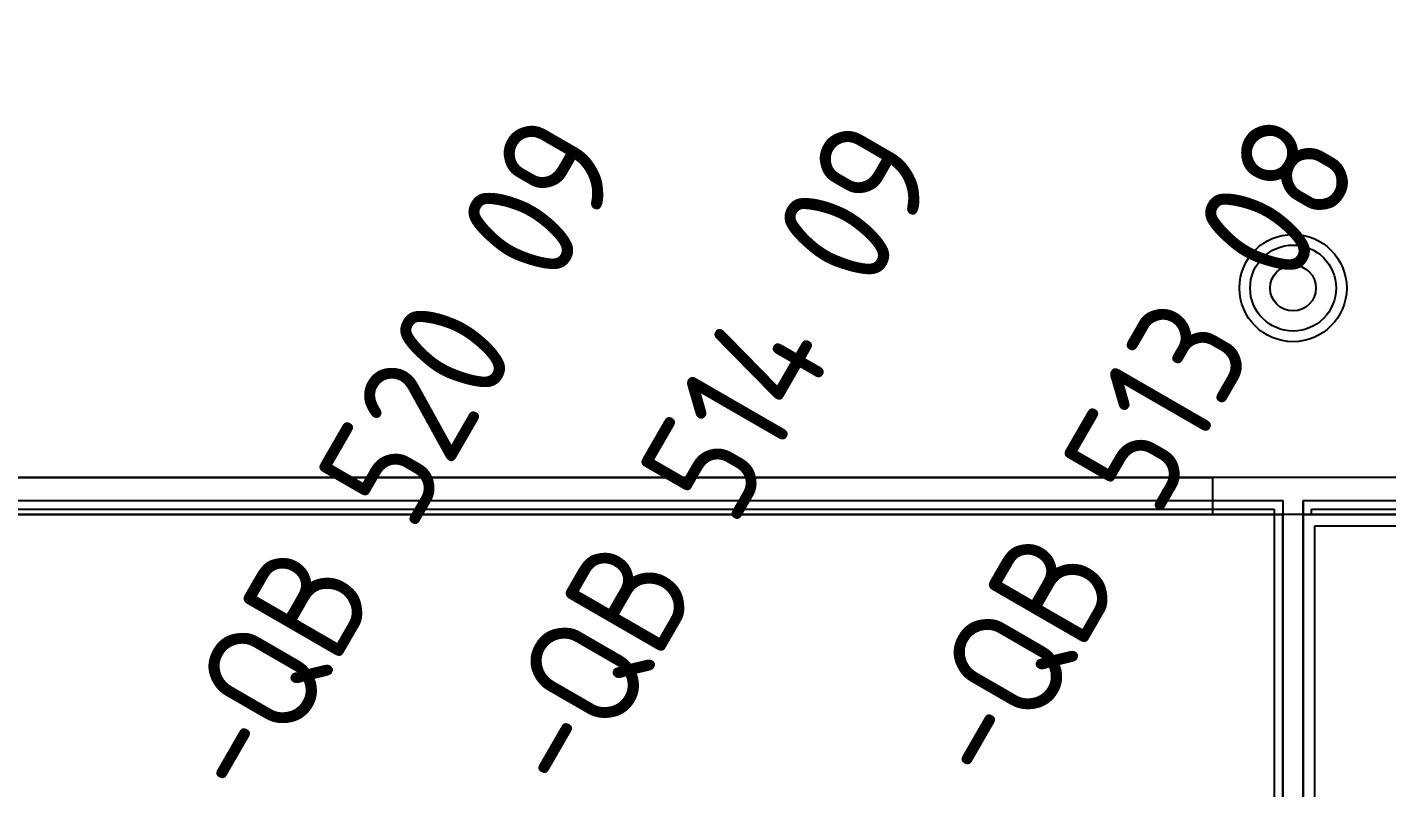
# Model space of a CAD drawing. Header units: millimetres. Extents: x 37984 to 70752, y 14140 to 37584.
# Drawn here: x 39669.9 to 39907.3, y 16713.8 to 16846.5 of the extents above; entities that cross this region are included whole.
import ezdxf
from ezdxf.enums import TextEntityAlignment as Align

# ---------------------------------------------------------------- set-up
doc = ezdxf.new("R2010")
doc.units = ezdxf.units.MM
doc.set_wipeout_variables(frame=1)
doc.layers.add('! NO PLOT !', color=7, linetype='Continuous', true_color=0xff75dd, plot=False)
doc.layers.add('000-PI-Oprema', color=30, linetype='Continuous', lineweight=5)
doc.layers.add('000-PI-ORMAR', color=2, linetype='Continuous')
doc.layers.add('000-PI_TEXT', color=7, linetype='Continuous')
doc.styles.add('PI0', font='isocpeur.ttf', dxfattribs={"width": 0.9})

# ---------------------------------------------------------------- blocks, each defined once
blk = doc.blocks.new('800mm bez ploce')
at = {"layer": '000-PI-ORMAR'}
for p, q in [((47899.01, 47290.57), (47887.01, 47290.57)), ((47905.01, 47283.97), (47881.01, 47283.97)), ((47881.01, 47283.97), (47881.01, 47281.07)), ((47905.01, 47281.07), (47905.01, 47283.97)), ((47141.76, 47281.07), (47909.26, 47281.07)), ((47909.26, 47274.57), (47909.26, 47281.07)), ((47141.76, 47277.07), (47909.26, 47277.07)), ((47141.76, 47275.57), (47909.26, 47275.57)), ((47909.26, 47277.07), (47921.51, 47277.07)), ((47909.26, 47275.57), (47920.01, 47275.57)), ((47920.01, 47275.57), (47920.01, 47274.57)), ((47921.51, 47277.07), (47921.51, 47274.57)), ((47921.52, 47274.57), (47129.52, 47274.57)), ((47920.01, 47274.57), (47920.01, 45290.07)), ((47921.51, 47274.57), (47921.51, 45290.07)), ((47921.52, 45290.07), (47921.52, 47274.57))]:
    blk.add_line(p, q, dxfattribs=at)
for centre, start, end in [((47893.41, 47281.37), 124.8208, 166.6054), ((47892.62, 47281.37), 13.3946, 55.1792)]:
    blk.add_arc(centre, 11.2, start, end, dxfattribs=at)
blk = doc.blocks.new('800mm krov_1')
at = {"layer": '000-PI-ORMAR'}
for p, q in [((42672.63, 8740.28), (43464.63, 8740.28)), ((43424.13, 8733.78), (42691.13, 8733.78))]:
    blk.add_line(p, q, dxfattribs=at)
for radius in [9.36, 7.5, 4]:
    blk.add_circle((43068.63, 8773.28), radius, dxfattribs=at)

msp = doc.modelspace()

# ---------------------------------------------------------------- linework, layer by layer
at = {"layer": '000-PI-ORMAR'}
for p, q in [((39892.684, 16763.904), (39904.934, 16763.904)), ((39904.934, 16763.904), (40272.434, 16763.904))]:
    msp.add_line(p, q, dxfattribs=at)

# ---------------------------------------------------------------- block references
at = {"layer": '000-PI-Oprema', "ltscale": 0.25}
msp.add_blockref('800mm bez ploce', (-8032.339, -30513.162), dxfattribs=at)

# ---------------------------------------------------------------- wipeouts: each hides what was drawn before it
msp.add_wipeout([(39892.684, 16761.473), (40283.172, 16761.473), (40282.684, 14778.973), (39892.672, 14776.973)]).dxf.layer = '000-PI-ORMAR'

# ---------------------------------------------------------------- next in the draw order: linework, layer by layer
at = {"layer": '! NO PLOT !'}
for p, q in [((39892.696, 16761.404), (39892.696, 14776.904)), ((39892.696, 14776.904), (39892.696, 16761.404)), ((39892.684, 14789.904), (39892.684, 16740.766))]:
    msp.add_line(p, q, dxfattribs=at)
at = {"layer": '000-PI-ORMAR'}
for p, q in [((39892.684, 16740.766), (39892.684, 16763.904)), ((39892.684, 16763.904), (39892.684, 16761.404)), ((40284.696, 16761.404), (39892.696, 16761.404)), ((40284.696, 16761.404), (39892.696, 16761.404)), ((39892.696, 16761.404), (39892.696, 14776.904)), ((39894.184, 16761.404), (39894.184, 16762.404)), ((39894.184, 16762.404), (39904.934, 16762.404)), ((39904.934, 16762.404), (40272.434, 16762.404)), ((39894.696, 16759.404), (39894.696, 14778.904)), ((40282.696, 16759.404), (39894.696, 16759.404))]:
    msp.add_line(p, q, dxfattribs=at)

# ---------------------------------------------------------------- next in the draw order: wipeouts: each hides what was drawn before it
msp.add_wipeout([(39494.95, 17054.973), (40286.95, 17054.973), (40286.95, 16767.973), (39494.95, 16767.973)])

# ---------------------------------------------------------------- next in the draw order: block references
msp.add_blockref('800mm krov_1', (-3177.68, 8027.693), dxfattribs=at)

# ---------------------------------------------------------------- next in the draw order: texts
at = {"layer": '000-PI_TEXT', "style": 'PI0', "width": 0.9}
for s, p in [('-QB 513 08', (39876.743, 16764.922)), ('-QB 520 09', (39747.297, 16763.632)), ('-QB 514 09', (39802.999, 16763.632))]:
    msp.add_text(s, height=20, rotation=60, dxfattribs=at).set_placement(p, align=Align.BOTTOM_CENTER)

doc.saveas('drawing.dxf')
